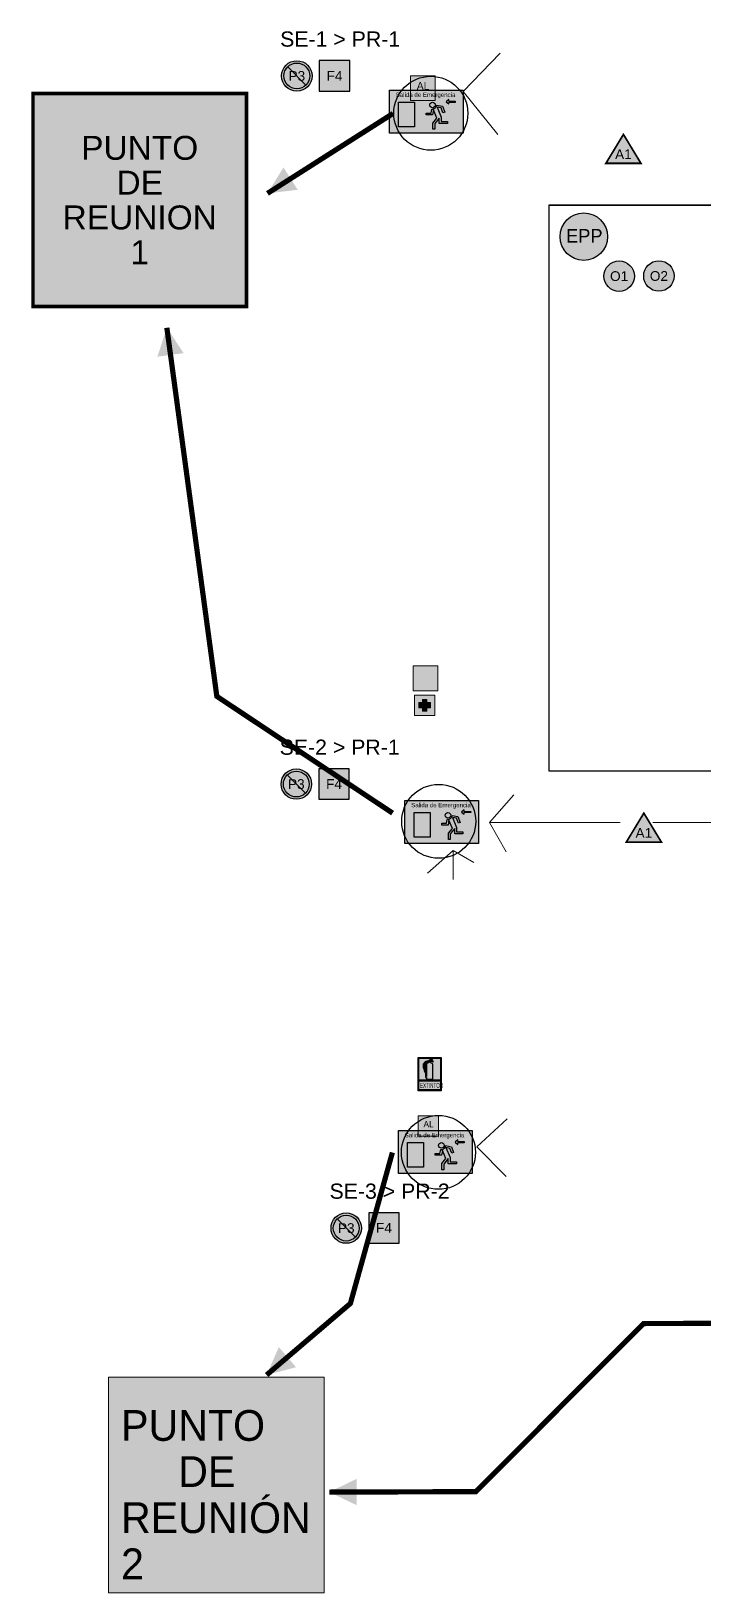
# Model space of a CAD drawing. Header units: metres. Extents: x 151 to 270, y 180 to 223.
# Drawn here: x 150.58 to 166.03, y 180.45 to 216.35 of the extents above; entities that cross this region are included whole.
import ezdxf
from ezdxf.enums import TextEntityAlignment as Align

# ---------------------------------------------------------------- set-up
doc = ezdxf.new("R2010")
doc.units = ezdxf.units.M
doc.linetypes.add('AM_ISO02W050x2', pattern=[3.75, 3, -0.75])
doc.linetypes.add('DASHED', pattern=[1.524, 1.27, -0.254])
for name, color, linetype in [('1-AREA DE PRODUCCION', 7, 'Continuous'), ('2-SEÑALETICA', 2, 'Continuous'), ('3-SALIDAS Y PUNTOS DE REUNION', 3, 'Continuous')]:
    doc.layers.add(name, color=color, linetype=linetype)
doc.styles.add('Arial', font='arial.ttf', dxfattribs={"height": 0.449671})
doc.styles.add('COMIN Simb Señalizacion', font='txt')
doc.styles.add('SEN-ARIAL', font='arial.ttf')

# ---------------------------------------------------------------- blocks, each defined once
blk = doc.blocks.new('A$C0DE554A4')
h = blk.add_hatch(color=10)
h.paths.add_polyline_path([(0.609, 0.872, 0.414214), (0.592, 0.889), (0.037, 0.889, 0.414214), (0.02, 0.872), (0.02, 0.306, 0.414214), (0.037, 0.289), (0.592, 0.289, 0.414214), (0.609, 0.306)])
h.paths.add_polyline_path([(0.138, 0.642), (0.134, 0.665), (0.134, 0.689), (0.137, 0.718), (0.141, 0.732), (0.151, 0.75), (0.163, 0.767), (0.176, 0.777), (0.194, 0.789), (0.212, 0.798), (0.235, 0.807), (0.26, 0.814), (0.281, 0.815), (0.295, 0.815), (0.295, 0.822), (0.33, 0.844), (0.368, 0.857), (0.394, 0.864), (0.397, 0.857), (0.387, 0.855), (0.341, 0.833), (0.338, 0.825), (0.35, 0.825), (0.371, 0.822), (0.391, 0.818), (0.415, 0.811), (0.421, 0.805), (0.423, 0.802), (0.404, 0.799), (0.4, 0.802), (0.394, 0.806), (0.387, 0.806), (0.377, 0.801), (0.371, 0.805), (0.37, 0.809), (0.349, 0.811), (0.327, 0.81), (0.324, 0.809), (0.324, 0.803), (0.32, 0.801), (0.32, 0.797), (0.328, 0.793), (0.331, 0.78), (0.339, 0.769, -0.120407), (0.393, 0.743, -0.22624), (0.399, 0.731), (0.399, 0.331, -0.414214), (0.382, 0.314), (0.247, 0.314, -0.414214), (0.229, 0.331), (0.229, 0.364), (0.202, 0.364), (0.198, 0.367), (0.198, 0.389), (0.206, 0.392), (0.206, 0.403), (0.202, 0.406), (0.202, 0.431), (0.205, 0.433), (0.205, 0.44), (0.199, 0.47), (0.191, 0.492), (0.168, 0.552), (0.153, 0.593), (0.144, 0.616)], flags=16)
h.paths.add_polyline_path([(0.15, 0.66), (0.149, 0.691), (0.151, 0.711), (0.158, 0.732), (0.172, 0.754), (0.194, 0.772), (0.218, 0.784), (0.245, 0.795), (0.261, 0.8), (0.301, 0.8), (0.301, 0.796), (0.297, 0.796), (0.294, 0.793), (0.294, 0.78), (0.284, 0.768, 0.110621), (0.235, 0.743, 0.22624), (0.229, 0.731), (0.229, 0.388), (0.224, 0.388), (0.22, 0.394), (0.22, 0.404), (0.223, 0.406), (0.223, 0.431), (0.22, 0.433), (0.22, 0.452), (0.216, 0.475), (0.205, 0.503), (0.191, 0.539), (0.171, 0.587), (0.156, 0.63)], flags=0)
h.paths.add_polyline_path([(0.229, 0.731, -0.22624), (0.235, 0.743, -0.110621), (0.284, 0.768), (0.294, 0.78), (0.294, 0.793), (0.297, 0.796), (0.301, 0.796), (0.301, 0.8), (0.261, 0.8), (0.245, 0.795), (0.218, 0.784), (0.194, 0.772), (0.172, 0.754), (0.158, 0.732), (0.151, 0.711), (0.149, 0.691), (0.15, 0.66), (0.156, 0.63), (0.171, 0.587), (0.191, 0.539), (0.205, 0.503), (0.216, 0.475), (0.22, 0.452), (0.22, 0.433), (0.223, 0.431), (0.223, 0.406), (0.22, 0.404), (0.22, 0.394), (0.224, 0.388), (0.229, 0.388)], flags=0)
h = blk.add_hatch(color=255)
h.paths.add_polyline_path([(0.399, 0.731, 0.22624), (0.393, 0.743, 0.120407), (0.339, 0.769), (0.331, 0.78), (0.328, 0.793), (0.32, 0.797), (0.32, 0.801), (0.324, 0.803), (0.324, 0.809), (0.327, 0.81), (0.349, 0.811), (0.37, 0.809), (0.371, 0.805), (0.377, 0.801), (0.387, 0.806), (0.394, 0.806), (0.4, 0.802), (0.404, 0.799), (0.423, 0.802), (0.421, 0.805), (0.415, 0.811), (0.391, 0.818), (0.371, 0.822), (0.35, 0.825), (0.338, 0.825), (0.341, 0.833), (0.387, 0.855), (0.397, 0.857), (0.394, 0.864), (0.368, 0.857), (0.33, 0.844), (0.295, 0.822), (0.295, 0.815), (0.281, 0.815), (0.26, 0.814), (0.235, 0.807), (0.212, 0.798), (0.194, 0.789), (0.176, 0.777), (0.163, 0.767), (0.151, 0.75), (0.141, 0.732), (0.137, 0.718), (0.134, 0.689), (0.134, 0.665), (0.138, 0.642), (0.144, 0.616), (0.153, 0.593), (0.168, 0.552), (0.191, 0.492), (0.199, 0.47), (0.205, 0.44), (0.205, 0.433), (0.202, 0.431), (0.202, 0.406), (0.206, 0.403), (0.206, 0.392), (0.198, 0.389), (0.198, 0.367), (0.202, 0.364), (0.229, 0.364), (0.229, 0.331, 0.414214), (0.247, 0.314), (0.382, 0.314, 0.414214), (0.399, 0.331)])
h.paths.add_polyline_path([(0.229, 0.388), (0.224, 0.388), (0.22, 0.394), (0.22, 0.404), (0.223, 0.406), (0.223, 0.431), (0.22, 0.433), (0.22, 0.452), (0.216, 0.475), (0.205, 0.503), (0.191, 0.539), (0.171, 0.587), (0.156, 0.63), (0.15, 0.66), (0.149, 0.691), (0.151, 0.711), (0.158, 0.732), (0.172, 0.754), (0.194, 0.772), (0.218, 0.784), (0.245, 0.795), (0.261, 0.8), (0.301, 0.8), (0.301, 0.796), (0.297, 0.796), (0.294, 0.793), (0.294, 0.78), (0.284, 0.768, 0.110621), (0.235, 0.743, 0.22624), (0.229, 0.731)], flags=16)
for points in [[(0.229, 0.731, -0.22624), (0.235, 0.743, -0.110621), (0.284, 0.768), (0.294, 0.78), (0.294, 0.793), (0.297, 0.796), (0.301, 0.796), (0.301, 0.8), (0.261, 0.8), (0.245, 0.795), (0.218, 0.784), (0.194, 0.772), (0.172, 0.754), (0.158, 0.732), (0.151, 0.711), (0.149, 0.691), (0.15, 0.66), (0.156, 0.63), (0.171, 0.587), (0.191, 0.539), (0.205, 0.503), (0.216, 0.475), (0.22, 0.452), (0.22, 0.433), (0.223, 0.431), (0.223, 0.406), (0.22, 0.404), (0.22, 0.394), (0.224, 0.388), (0.229, 0.388)], [(0.609, 0.252, 0.414214), (0.592, 0.269), (0.037, 0.269, 0.414214), (0.02, 0.252), (0.02, 0.037, 0.414214), (0.037, 0.02), (0.592, 0.02, 0.414214), (0.609, 0.037)]]:
    blk.add_hatch(color=10).paths.add_polyline_path(points)
at = {"color": 255}
for p, q in [((0.02, 0.306), (0.02, 0.872)), ((0.037, 0.889), (0.592, 0.889)), ((0.609, 0.872), (0.609, 0.306)), ((0.02, 0.037), (0.02, 0.252)), ((0.592, 0.289), (0.037, 0.289)), ((0.037, 0.269), (0.592, 0.269)), ((0.592, 0.02), (0.037, 0.02)), ((0.609, 0.252), (0.609, 0.037))]:
    blk.add_line(p, q, dxfattribs=at)
at = {"color": 7}
blk.add_lwpolyline([(0, 0.91), (0.629, 0.91), (0.629, 0), (0, 0)], close=True, dxfattribs=at)
at = {"color": 255}
for points in [[(0.339, 0.769), (0.331, 0.78), (0.328, 0.793), (0.32, 0.797), (0.32, 0.801), (0.324, 0.803), (0.324, 0.809), (0.327, 0.81), (0.349, 0.811), (0.37, 0.809), (0.371, 0.805), (0.377, 0.801), (0.387, 0.806), (0.394, 0.806), (0.4, 0.802), (0.404, 0.799), (0.423, 0.802), (0.421, 0.805), (0.415, 0.811), (0.391, 0.818), (0.371, 0.822), (0.35, 0.825), (0.338, 0.825), (0.341, 0.833), (0.387, 0.855), (0.397, 0.857), (0.394, 0.864), (0.368, 0.857), (0.33, 0.844), (0.295, 0.822), (0.295, 0.815), (0.281, 0.815), (0.26, 0.814), (0.235, 0.807), (0.212, 0.798), (0.194, 0.789), (0.176, 0.777), (0.163, 0.767), (0.151, 0.75), (0.141, 0.732), (0.137, 0.718), (0.134, 0.689), (0.134, 0.665), (0.138, 0.642), (0.144, 0.616), (0.153, 0.593), (0.168, 0.552), (0.191, 0.492), (0.199, 0.47), (0.205, 0.44), (0.205, 0.433), (0.202, 0.431), (0.202, 0.406), (0.206, 0.403), (0.206, 0.392), (0.198, 0.389), (0.198, 0.367), (0.202, 0.364), (0.229, 0.364)], [(0.229, 0.388), (0.224, 0.388), (0.22, 0.394), (0.22, 0.404), (0.223, 0.406), (0.223, 0.431), (0.22, 0.433), (0.22, 0.452), (0.216, 0.475), (0.205, 0.503), (0.191, 0.539), (0.171, 0.587), (0.156, 0.63), (0.15, 0.66), (0.149, 0.691), (0.151, 0.711), (0.158, 0.732), (0.172, 0.754), (0.194, 0.772), (0.218, 0.784), (0.245, 0.795), (0.261, 0.8), (0.301, 0.8), (0.301, 0.796), (0.297, 0.796), (0.294, 0.793), (0.294, 0.78), (0.284, 0.768)], [(0.229, 0.731), (0.229, 0.388)]]:
    blk.add_lwpolyline(points, dxfattribs=at)
blk.add_lwpolyline([(0.229, 0.364), (0.229, 0.331, 0.414214), (0.247, 0.314), (0.382, 0.314, 0.414214), (0.399, 0.331), (0.399, 0.731)], format="xyb", dxfattribs=at)
for centre, radius, start, end in [((0.037, 0.872), 0.0171, 90, 180), ((0.592, 0.872), 0.0171, 0, 90), ((0.245, 0.731), 0.0153, 129.008, 180), ((0.314, 0.646), 0.125, 103.7582, 129.008), ((0.314, 0.646), 0.125, 50.992, 78.4551), ((0.383, 0.731), 0.0153, 0, 50.992), ((0.037, 0.306), 0.0171, 180, 270), ((0.037, 0.252), 0.0171, 90, 180), ((0.037, 0.037), 0.0171, 180, 270), ((0.592, 0.306), 0.0171, 270, 0), ((0.592, 0.252), 0.0171, 0, 90), ((0.592, 0.037), 0.0171, 270, 0)]:
    blk.add_arc(centre, radius, start, end, dxfattribs=at)
at = {"color": 255, "style": 'COMIN Simb Señalizacion', "width": 0.56}
blk.add_text('EXTINTOR', height=0.1345, dxfattribs=at).set_placement((0.049, 0.079))
blk = doc.blocks.new('SEÑ_ADVERTENCIA')
at = {"true_color": 0xffd100}
blk.add_hatch(color=2, dxfattribs=at).paths.add_polyline_path([(0, 0.3675), (0.4025, -0.2975), (-0.4025, -0.2975)])
at = {"color": 250, "const_width": 0.04}
blk.add_lwpolyline([(0, 0.3675), (0.4025, -0.2975), (-0.4025, -0.2975)], close=True, dxfattribs=at)
at = {"color": 250, "style": 'SEN-ARIAL'}
blk.add_attdef('CODIGO', text='', height=0.224, dxfattribs=at).set_placement((0, -0.0875), align=Align.MIDDLE_CENTER)
at = {"style": 'SEN-ARIAL', "flags": 1}
for tag, p in [('DESCRIPCION', (0, -0.55)), ('NOM', (0, -0.75))]:
    blk.add_attdef(tag, p, '', height=0.1, dxfattribs=at)
blk = doc.blocks.new('SEÑ_OBLIGACION')
at = {"true_color": 0x004da6}
h = blk.add_hatch(color=5, dxfattribs=at)
edge = h.paths.add_edge_path()
edge.add_arc((0, 0), 0.35, 0, 360)
at = {"color": 7}
blk.add_circle((0, 0), 0.35, dxfattribs=at)
at = {"color": 7, "style": 'SEN-ARIAL'}
blk.add_attdef('CODIGO', text='', height=0.224, dxfattribs=at).set_placement((0, 0), align=Align.MIDDLE_CENTER)
at = {"style": 'SEN-ARIAL', "flags": 1}
for tag, p in [('DESCRIPCION', (0, -0.55)), ('NOM', (0, -0.75))]:
    blk.add_attdef(tag, p, '', height=0.1, dxfattribs=at)
blk = doc.blocks.new('SEÑ_PROHIBICION')
at = {"true_color": 0xfafafa}
h = blk.add_hatch(color=7, dxfattribs=at)
edge = h.paths.add_edge_path()
edge.add_arc((0, 0), 0.35, 0, 360)
at = {"color": 1}
blk.add_line((-0.21, 0.21), (0.21, -0.21), dxfattribs=at)
for radius in [0.35, 0.297]:
    blk.add_circle((0, 0), radius, dxfattribs=at)
at = {"color": 250, "style": 'SEN-ARIAL'}
blk.add_attdef('CODIGO', text='', height=0.224, dxfattribs=at).set_placement((0, 0), align=Align.MIDDLE_CENTER)
at = {"style": 'SEN-ARIAL', "flags": 1}
for tag, p in [('DESCRIPCION', (0, -0.55)), ('NOM', (0, -0.75))]:
    blk.add_attdef(tag, p, '', height=0.1, dxfattribs=at)
blk = doc.blocks.new('SEÑ_INCENDIO')
at = {"true_color": 0xd90000}
blk.add_hatch(color=1, dxfattribs=at).paths.add_polyline_path([(-0.35, -0.35), (0.35, -0.35), (0.35, 0.35), (-0.35, 0.35)])
at = {"color": 7}
blk.add_lwpolyline([(-0.35, -0.35), (0.35, -0.35), (0.35, 0.35), (-0.35, 0.35)], close=True, dxfattribs=at)
at = {"color": 7, "style": 'SEN-ARIAL'}
blk.add_attdef('CODIGO', text='', height=0.224, dxfattribs=at).set_placement((0, 0), align=Align.MIDDLE_CENTER)
at = {"style": 'SEN-ARIAL', "flags": 1}
for tag, p in [('DESCRIPCION', (0, -0.55)), ('NOM', (0, -0.75))]:
    blk.add_attdef(tag, p, '', height=0.1, dxfattribs=at)

msp = doc.modelspace()

# ---------------------------------------------------------------- hatches: boundary and pattern name
at = {"layer": '2-SEÑALETICA', "linetype": 'ByBlock', "lineweight": 15}
msp.add_hatch(color=150, dxfattribs=at).paths.add_polyline_path([(162.728, 211.631, 1), (163.819, 211.631, 1)])
at = {"layer": '3-SALIDAS Y PUNTOS DE REUNION', "linetype": 'ByBlock', "lineweight": 15}
for color, points in [(1, [(159.293, 215.329), (159.293, 214.759), (159.863, 214.759), (159.863, 215.329)]), (1, [(159.355, 201.762), (159.355, 201.192), (159.925, 201.192), (159.925, 201.762)]), (3, [(159.385, 201.089), (159.385, 200.624), (159.85, 200.624), (159.85, 201.089)]), (0, [(159.75, 200.792), (159.75, 200.916), (159.668, 200.916), (159.668, 200.986), (159.618, 200.986), (159.568, 200.986), (159.568, 200.916), (159.485, 200.916), (159.485, 200.791), (159.568, 200.791), (159.568, 200.721), (159.668, 200.721), (159.668, 200.792)]), (1, [(159.473, 191.415), (159.473, 190.95), (159.938, 190.95), (159.938, 191.415)]), (3, [(152.356, 185.409), (152.356, 180.453), (157.312, 180.453), (157.312, 185.409)])]:
    msp.add_hatch(color=color, dxfattribs=at).paths.add_polyline_path(points)
at = {"layer": '3-SALIDAS Y PUNTOS DE REUNION', "true_color": 0x00dc00}
msp.add_hatch(color=3, dxfattribs=at).paths.add_polyline_path([(150.622, 214.921), (155.525, 214.921), (155.525, 210.023), (150.622, 210.023)])
at = {"layer": '3-SALIDAS Y PUNTOS DE REUNION', "true_color": 0x136734, "transparency": 33554687}
h = msp.add_hatch(color=116, dxfattribs=at)
h.dxf.hatch_style = 1
h.paths.add_polyline_path([(158.811, 214.998), (160.503, 214.998), (160.503, 214.009), (158.811, 214.009)])
h.paths.add_polyline_path([(159.021, 214.724), (159.387, 214.724), (159.387, 214.155), (159.021, 214.155)], flags=16)
h.paths.add_polyline_path([(159.736, 214.657, 1), (159.863, 214.657, 1)], flags=16)
h.paths.add_polyline_path([(159.999, 214.276), (159.999, 214.378), (159.904, 214.605), (159.997, 214.589), (160.039, 214.476), (160.08, 214.491), (160.029, 214.627), (159.893, 214.65, -0.446148), (159.783, 214.564), (159.766, 214.473), (159.657, 214.473), (159.657, 214.43), (159.802, 214.43), (159.823, 214.542), (159.901, 214.356), (159.81, 214.243), (159.81, 214.098), (159.853, 214.098), (159.853, 214.228), (159.955, 214.354), (159.955, 214.233), (159.999, 214.233), (160.144, 214.233), (160.144, 214.276)], flags=16)
h.paths.add_polyline_path([(160.321, 214.718), (160.321, 214.746), (160.175, 214.746), (160.175, 214.784), (160.114, 214.732), (160.175, 214.68), (160.175, 214.718)], flags=16)
at = {"layer": '3-SALIDAS Y PUNTOS DE REUNION', "true_color": 0xffffff, "transparency": 33554687}
h = msp.add_hatch(color=7, dxfattribs=at)
h.dxf.hatch_style = 1
h.paths.add_polyline_path([(159.021, 214.155), (159.387, 214.155), (159.387, 214.724), (159.021, 214.724)])
h.paths.add_polyline_path([(159.901, 214.356), (159.81, 214.243), (159.81, 214.098), (159.853, 214.098), (159.853, 214.228), (159.955, 214.354), (159.955, 214.233), (159.999, 214.233), (160.144, 214.233), (160.144, 214.276), (159.999, 214.276), (159.999, 214.378), (159.904, 214.605), (159.997, 214.589), (160.039, 214.476), (160.08, 214.491), (160.029, 214.627), (159.893, 214.65, -0.446148), (159.783, 214.564), (159.766, 214.473), (159.657, 214.473), (159.657, 214.43), (159.802, 214.43), (159.823, 214.542)])
h.paths.add_polyline_path([(160.175, 214.718), (160.321, 214.718), (160.321, 214.746), (160.175, 214.746), (160.175, 214.784), (160.114, 214.732), (160.175, 214.68)])
h.paths.add_polyline_path([(159.736, 214.657, 1), (159.863, 214.657, 1)])
at = {"layer": '3-SALIDAS Y PUNTOS DE REUNION', "true_color": 0x136734, "transparency": 33554687}
h = msp.add_hatch(color=116, dxfattribs=at)
h.dxf.hatch_style = 1
h.paths.add_polyline_path([(159.166, 198.668), (160.858, 198.668), (160.858, 197.679), (159.166, 197.679)])
h.paths.add_polyline_path([(159.375, 198.394), (159.742, 198.394), (159.742, 197.825), (159.375, 197.825)], flags=16)
h.paths.add_polyline_path([(160.09, 198.327, 1), (160.218, 198.327, 1)], flags=16)
h.paths.add_polyline_path([(160.354, 197.946), (160.354, 198.048), (160.258, 198.275), (160.352, 198.258), (160.394, 198.146), (160.434, 198.161), (160.384, 198.297), (160.248, 198.32, -0.446148), (160.138, 198.234), (160.121, 198.143), (160.012, 198.143), (160.012, 198.1), (160.157, 198.1), (160.178, 198.212), (160.256, 198.026), (160.164, 197.913), (160.164, 197.768), (160.208, 197.768), (160.208, 197.898), (160.31, 198.024), (160.31, 197.903), (160.354, 197.903), (160.499, 197.903), (160.499, 197.946)], flags=16)
h.paths.add_polyline_path([(160.676, 198.388), (160.676, 198.416), (160.53, 198.416), (160.53, 198.454), (160.469, 198.402), (160.53, 198.35), (160.53, 198.388)], flags=16)
at = {"layer": '3-SALIDAS Y PUNTOS DE REUNION', "true_color": 0xffffff, "transparency": 33554687}
h = msp.add_hatch(color=7, dxfattribs=at)
h.dxf.hatch_style = 1
h.paths.add_polyline_path([(159.375, 197.825), (159.742, 197.825), (159.742, 198.394), (159.375, 198.394)])
h.paths.add_polyline_path([(160.256, 198.026), (160.164, 197.913), (160.164, 197.768), (160.208, 197.768), (160.208, 197.898), (160.31, 198.024), (160.31, 197.903), (160.354, 197.903), (160.499, 197.903), (160.499, 197.946), (160.354, 197.946), (160.354, 198.048), (160.258, 198.275), (160.352, 198.258), (160.394, 198.146), (160.434, 198.161), (160.384, 198.297), (160.248, 198.32, -0.446148), (160.138, 198.234), (160.121, 198.143), (160.012, 198.143), (160.012, 198.1), (160.157, 198.1), (160.178, 198.212)])
h.paths.add_polyline_path([(160.53, 198.388), (160.676, 198.388), (160.676, 198.416), (160.53, 198.416), (160.53, 198.454), (160.469, 198.402), (160.53, 198.35)])
h.paths.add_polyline_path([(160.09, 198.327, 1), (160.218, 198.327, 1)])
at = {"layer": '3-SALIDAS Y PUNTOS DE REUNION', "true_color": 0x136734, "transparency": 33554687}
h = msp.add_hatch(color=116, dxfattribs=at)
h.dxf.hatch_style = 1
h.paths.add_polyline_path([(159.016, 191.08), (160.708, 191.08), (160.708, 190.091), (159.016, 190.091)])
h.paths.add_polyline_path([(159.225, 190.805), (159.592, 190.805), (159.592, 190.236), (159.225, 190.236)], flags=16)
h.paths.add_polyline_path([(159.94, 190.738, 1), (160.068, 190.738, 1)], flags=16)
h.paths.add_polyline_path([(160.203, 190.357), (160.203, 190.459), (160.108, 190.686), (160.201, 190.67), (160.244, 190.557), (160.284, 190.572), (160.233, 190.708), (160.098, 190.732, -0.446148), (159.988, 190.646), (159.971, 190.554), (159.861, 190.554), (159.861, 190.511), (160.007, 190.511), (160.028, 190.624), (160.106, 190.437), (160.014, 190.325), (160.014, 190.18), (160.058, 190.18), (160.058, 190.309), (160.16, 190.435), (160.16, 190.314), (160.203, 190.314), (160.349, 190.314), (160.349, 190.357)], flags=16)
h.paths.add_polyline_path([(160.526, 190.799), (160.526, 190.828), (160.38, 190.828), (160.38, 190.866), (160.319, 190.814), (160.38, 190.762), (160.38, 190.799)], flags=16)
at = {"layer": '3-SALIDAS Y PUNTOS DE REUNION', "true_color": 0xffffff, "transparency": 33554687}
h = msp.add_hatch(color=7, dxfattribs=at)
h.dxf.hatch_style = 1
h.paths.add_polyline_path([(159.225, 190.236), (159.592, 190.236), (159.592, 190.805), (159.225, 190.805)])
h.paths.add_polyline_path([(160.106, 190.437), (160.014, 190.325), (160.014, 190.18), (160.058, 190.18), (160.058, 190.309), (160.16, 190.435), (160.16, 190.314), (160.203, 190.314), (160.349, 190.314), (160.349, 190.357), (160.203, 190.357), (160.203, 190.459), (160.108, 190.686), (160.201, 190.67), (160.244, 190.557), (160.284, 190.572), (160.233, 190.708), (160.098, 190.732, -0.446148), (159.988, 190.646), (159.971, 190.554), (159.861, 190.554), (159.861, 190.511), (160.007, 190.511), (160.028, 190.624)])
h.paths.add_polyline_path([(160.38, 190.799), (160.526, 190.799), (160.526, 190.828), (160.38, 190.828), (160.38, 190.866), (160.319, 190.814), (160.38, 190.762)])
h.paths.add_polyline_path([(159.94, 190.738, 1), (160.068, 190.738, 1)])

# ---------------------------------------------------------------- linework, layer by layer
at = {"layer": '1-AREA DE PRODUCCION', "color": 0}
for p, q in [((162.47, 212.353), (163.47, 212.353)), ((162.47, 212.353), (175.47, 212.353)), ((162.47, 212.353), (162.47, 199.353)), ((188.47, 212.353), (162.47, 212.353)), ((162.47, 212.353), (166.47, 212.353)), ((162.47, 199.353), (188.47, 199.353))]:
    msp.add_line(p, q, dxfattribs=at)
at = {"layer": '2-SEÑALETICA', "color": 3, "linetype": 'AM_ISO02W050x2', "lineweight": 18}
for p, q in [((161.107, 198.161), (161.665, 198.798)), ((161.107, 198.161), (168.793, 198.161)), ((161.107, 198.161), (161.488, 197.49)), ((160.277, 197.515), (160.746, 197.243))]:
    msp.add_line(p, q, dxfattribs=at)
at = {"layer": '2-SEÑALETICA', "color": 0}
for points in [[(160.53, 198.416), (160.53, 198.454), (160.469, 198.402), (160.53, 198.35), (160.53, 198.388)], [(160.53, 198.416), (160.676, 198.416), (160.676, 198.388), (160.53, 198.388)], [(160.354, 197.946), (160.499, 197.946), (160.499, 197.903), (160.354, 197.903)]]:
    msp.add_lwpolyline(points, dxfattribs=at)
msp.add_circle((163.274, 211.631), 0.546, dxfattribs=at)
at = {"layer": '3-SALIDAS Y PUNTOS DE REUNION', "color": 3, "linetype": 'AM_ISO02W050x2', "lineweight": 18}
for p, q in [((160.503, 214.966), (161.353, 215.848)), ((160.503, 214.966), (161.297, 213.982)), ((160.277, 197.515), (159.686, 196.995)), ((160.277, 196.851), (160.277, 197.515)), ((160.819, 190.704), (161.514, 191.345)), ((160.819, 190.704), (161.492, 190.02))]:
    msp.add_line(p, q, dxfattribs=at)
at = {"layer": '3-SALIDAS Y PUNTOS DE REUNION', "color": 0, "linetype": 'ByBlock', "lineweight": 15}
for p, q in [((159.567, 200.919), (159.485, 200.919)), ((159.485, 200.794), (159.485, 200.919)), ((159.567, 200.794), (159.485, 200.794)), ((159.617, 200.989), (159.567, 200.989)), ((159.567, 200.989), (159.567, 200.919)), ((159.567, 200.724), (159.567, 200.794)), ((159.617, 200.724), (159.567, 200.724)), ((159.617, 200.989), (159.667, 200.989)), ((159.617, 200.724), (159.667, 200.724)), ((159.667, 200.989), (159.667, 200.919)), ((159.667, 200.919), (159.75, 200.919)), ((159.667, 200.724), (159.667, 200.794)), ((159.667, 200.794), (159.75, 200.794)), ((159.75, 200.919), (159.75, 200.794))]:
    msp.add_line(p, q, dxfattribs=at)
at = {"layer": '3-SALIDAS Y PUNTOS DE REUNION', "color": 18, "linetype": 'ByBlock', "lineweight": 15, "true_color": 0x000000}
msp.add_line((159.485, 200.794), (159.485, 200.919), dxfattribs=at)
at = {"layer": '3-SALIDAS Y PUNTOS DE REUNION', "color": 0, "linetype": 'ByBlock', "lineweight": 15}
for points in [[(159.293, 215.329), (159.293, 214.759), (159.863, 214.759), (159.863, 215.329)], [(159.355, 201.762), (159.355, 201.192), (159.925, 201.192), (159.925, 201.762)], [(159.385, 201.089), (159.385, 200.624), (159.85, 200.624), (159.85, 201.089)], [(159.473, 191.415), (159.473, 190.95), (159.938, 190.95), (159.938, 191.415)], [(152.356, 185.409), (152.356, 180.453), (157.312, 180.453), (157.312, 185.409)]]:
    msp.add_lwpolyline(points, close=True, dxfattribs=at)
at = {"layer": '3-SALIDAS Y PUNTOS DE REUNION', "color": 3, "const_width": 0.08}
msp.add_lwpolyline([(150.622, 214.921), (155.525, 214.921), (155.525, 210.023), (150.622, 210.023)], close=True, dxfattribs=at)
at = {"layer": '3-SALIDAS Y PUNTOS DE REUNION', "color": 0}
for points in [[(158.811, 214.998), (160.503, 214.998), (160.503, 214.009), (158.811, 214.009)], [(159.021, 214.724), (159.387, 214.724), (159.387, 214.155), (159.021, 214.155)], [(159.166, 198.668), (160.858, 198.668), (160.858, 197.679), (159.166, 197.679)], [(159.375, 198.394), (159.742, 198.394), (159.742, 197.825), (159.375, 197.825)], [(159.016, 191.08), (160.708, 191.08), (160.708, 190.091), (159.016, 190.091)], [(159.225, 190.805), (159.592, 190.805), (159.592, 190.236), (159.225, 190.236)]]:
    msp.add_lwpolyline(points, close=True, dxfattribs=at)
for points in [[(160.175, 214.746), (160.175, 214.784), (160.114, 214.732), (160.175, 214.68), (160.175, 214.718)], [(160.175, 214.746), (160.321, 214.746), (160.321, 214.718), (160.175, 214.718)], [(159.802, 214.43), (159.657, 214.43), (159.657, 214.473), (159.766, 214.473)], [(159.766, 214.473), (159.783, 214.564)], [(159.823, 214.542), (159.802, 214.43)], [(159.81, 214.243), (159.901, 214.356)], [(159.901, 214.356), (159.823, 214.542)], [(159.955, 214.354), (159.853, 214.228)], [(159.893, 214.65), (160.029, 214.627)], [(159.997, 214.589), (159.904, 214.605)], [(159.904, 214.605), (159.999, 214.378)], [(159.999, 214.233), (159.955, 214.233), (159.955, 214.354)], [(160.029, 214.627), (160.08, 214.491), (160.039, 214.476), (159.997, 214.589)], [(159.999, 214.378), (159.999, 214.276)], [(159.853, 214.228), (159.853, 214.098), (159.81, 214.098), (159.81, 214.243)], [(159.999, 214.276), (160.144, 214.276), (160.144, 214.233), (159.999, 214.233)], [(160.121, 198.143), (160.138, 198.234)], [(160.178, 198.212), (160.157, 198.1)], [(160.256, 198.026), (160.178, 198.212)], [(160.248, 198.32), (160.384, 198.297)], [(160.352, 198.258), (160.258, 198.275)], [(160.258, 198.275), (160.354, 198.048)], [(160.384, 198.297), (160.434, 198.161), (160.394, 198.146), (160.352, 198.258)], [(160.157, 198.1), (160.012, 198.1), (160.012, 198.143), (160.121, 198.143)], [(160.164, 197.913), (160.256, 198.026)], [(160.208, 197.898), (160.208, 197.768), (160.164, 197.768), (160.164, 197.913)], [(160.31, 198.024), (160.208, 197.898)], [(160.354, 197.903), (160.31, 197.903), (160.31, 198.024)], [(160.354, 198.048), (160.354, 197.946)], [(159.971, 190.554), (159.988, 190.646)], [(160.098, 190.732), (160.233, 190.708)], [(160.201, 190.67), (160.108, 190.686)], [(160.108, 190.686), (160.203, 190.459)], [(160.233, 190.708), (160.284, 190.572), (160.244, 190.557), (160.201, 190.67)], [(160.38, 190.828), (160.38, 190.866), (160.319, 190.814), (160.38, 190.762), (160.38, 190.799)], [(160.38, 190.828), (160.526, 190.828), (160.526, 190.799), (160.38, 190.799)], [(160.007, 190.511), (159.861, 190.511), (159.861, 190.554), (159.971, 190.554)], [(160.028, 190.624), (160.007, 190.511)], [(160.014, 190.325), (160.106, 190.437)], [(160.058, 190.309), (160.058, 190.18), (160.014, 190.18), (160.014, 190.325)], [(160.106, 190.437), (160.028, 190.624)], [(160.16, 190.435), (160.058, 190.309)], [(160.203, 190.314), (160.16, 190.314), (160.16, 190.435)], [(160.203, 190.459), (160.203, 190.357)], [(160.203, 190.357), (160.349, 190.357), (160.349, 190.314), (160.203, 190.314)]]:
    msp.add_lwpolyline(points, dxfattribs=at)
at = {"layer": '3-SALIDAS Y PUNTOS DE REUNION', "color": 3, "linetype": 'DASHED', "const_width": 0.12}
for points in [[(158.895, 214.464), (156.008, 212.625)], [(158.883, 198.377), (154.845, 201.062), (153.697, 209.536)], [(158.878, 190.575), (157.913, 187.104), (155.988, 185.46)], [(189.081, 188.45), (189.079, 186.716), (164.646, 186.642), (160.796, 182.778), (157.429, 182.767)]]:
    msp.add_lwpolyline(points, dxfattribs=at)
at = {"layer": '3-SALIDAS Y PUNTOS DE REUNION', "color": 6}
for centre in [(159.76, 214.467), (159.941, 198.188), (159.936, 190.578)]:
    msp.add_circle(centre, 0.85, dxfattribs=at)
at = {"layer": '3-SALIDAS Y PUNTOS DE REUNION', "color": 0}
for centre in [(159.799, 214.657), (159.799, 214.657), (160.154, 198.327), (160.154, 198.327), (160.004, 190.738), (160.004, 190.738)]:
    msp.add_circle(centre, 0.0638, dxfattribs=at)
for centre in [(159.799, 214.657), (160.154, 198.327), (160.004, 190.738)]:
    msp.add_arc(centre, 0.0938, 260.0316, 356.2074, dxfattribs=at)
at = {"layer": '3-SALIDAS Y PUNTOS DE REUNION', "color": 3}
for points in [[(156.008, 212.625), (156.703, 212.707), (156.376, 213.221)], [(153.697, 209.536), (153.48, 208.87), (154.083, 208.952)], [(155.988, 185.46), (156.665, 185.638), (156.27, 186.101)], [(157.429, 182.767), (158.06, 182.465), (158.059, 183.074)]]:
    msp.add_solid(points, dxfattribs=at)

# ---------------------------------------------------------------- block references
at = {"layer": '2-SEÑALETICA'}
for name, p, values in [('SEÑ_ADVERTENCIA', (164.185, 213.613), {'CODIGO': 'A1'}), ('SEÑ_OBLIGACION', (164.086, 210.723), {'CODIGO': 'O1'}), ('SEÑ_OBLIGACION', (165, 210.726), {'CODIGO': 'O2'}), ('SEÑ_ADVERTENCIA', (164.654, 198.009), {'CODIGO': 'A1'})]:
    msp.add_blockref(name, p, dxfattribs=at).add_auto_attribs(values)
at = {"layer": '3-SALIDAS Y PUNTOS DE REUNION'}
for name, p, values in [('SEÑ_PROHIBICION', (156.683, 215.325), {'CODIGO': 'P3'}), ('SEÑ_INCENDIO', (157.549, 215.327), {'CODIGO': 'F4'}), ('SEÑ_PROHIBICION', (156.671, 199.045), {'CODIGO': 'P3'}), ('SEÑ_INCENDIO', (157.537, 199.047), {'CODIGO': 'F4'}), ('SEÑ_PROHIBICION', (157.818, 188.837), {'CODIGO': 'P3'}), ('SEÑ_INCENDIO', (158.684, 188.84), {'CODIGO': 'F4'})]:
    msp.add_blockref(name, p, dxfattribs=at).add_auto_attribs(values)
at = {"layer": '3-SALIDAS Y PUNTOS DE REUNION', "xscale": 0.8383233532913437, "yscale": 0.8383233532913437, "zscale": 0.8383233532913437}
msp.add_blockref('A$C0DE554A4', (159.47, 191.995), dxfattribs=at)

# ---------------------------------------------------------------- texts
at = {"layer": '2-SEÑALETICA', "color": 0, "linetype": 'ByBlock', "lineweight": 15}
msp.add_text('EPP', height=0.3138, dxfattribs=at).set_placement((162.866, 211.492))
at = {"layer": '3-SALIDAS Y PUNTOS DE REUNION', "color": 6, "style": 'SEN-ARIAL'}
for s, p in [('SE-1 > PR-1', (156.299, 215.998)), ('SE-2 > PR-1', (156.287, 199.718)), ('SE-3 > PR-2', (157.434, 189.511))]:
    msp.add_text(s, height=0.35, dxfattribs=at).set_placement(p)
at = {"layer": '3-SALIDAS Y PUNTOS DE REUNION', "color": 18, "linetype": 'ByBlock', "lineweight": 15, "true_color": 0x000000}
for s, height, p in [('AL', 0.1767, (159.439, 215.009)), ('AL', 0.1442, (159.592, 191.154)), ('PUNTO ', 0.7068, (152.645, 183.946)), ('     DE ', 0.7068, (152.645, 182.886)), ('REUNIÓN ', 0.7068, (152.645, 181.826)), ('2', 0.707, (152.645, 180.765))]:
    msp.add_text(s, height=height, dxfattribs=at).set_placement(p)
at = {"layer": '3-SALIDAS Y PUNTOS DE REUNION', "color": 7, "true_color": 0xffffff, "style": 'Arial'}
for p in [(158.955, 214.843), (159.31, 198.512), (159.16, 190.924)]:
    msp.add_text('Salida de Emergencia', height=0.10022, dxfattribs=at).set_placement(p)
at = {"layer": '3-SALIDAS Y PUNTOS DE REUNION', "color": 250, "style": 'SEN-ARIAL'}
for s, p in [('PUNTO', (153.074, 213.672)), ('DE', (153.074, 212.872)), ('REUNION', (153.074, 212.072)), ('1', (153.074, 211.272))]:
    msp.add_text(s, height=0.55, dxfattribs=at).set_placement(p, align=Align.MIDDLE_CENTER)

doc.saveas('drawing.dxf')
